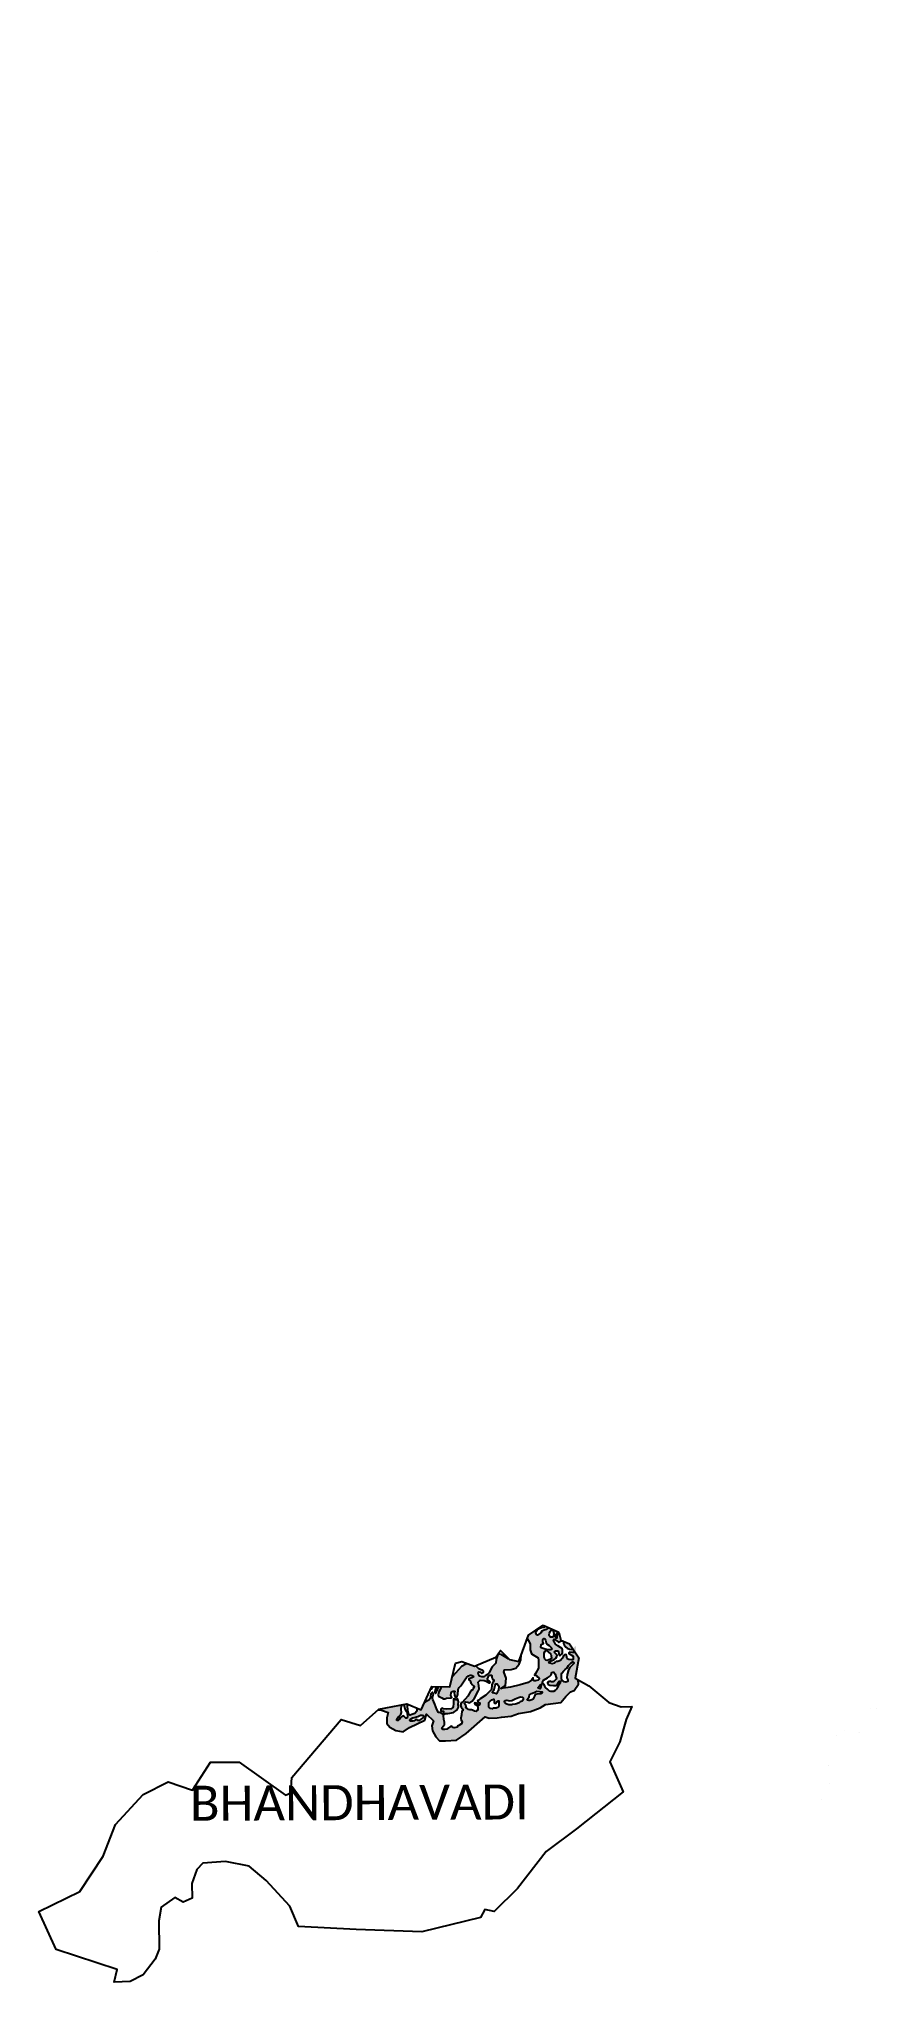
# Model space of a CAD drawing. Header units: metres. Extents: x 321833 to 325575, y 1838067 to 1846739.
import ezdxf

# ---------------------------------------------------------------- set-up
doc = ezdxf.new("R2010")
doc.units = ezdxf.units.M
doc.layers.add('MANGROOVE BUFFER ZONE', color=120, linetype='Continuous')
doc.layers.add('VILLAGE NAME', color=250, linetype='Continuous')
doc.styles.get("Standard").update_dxf_attribs({"font": 'simplex.shx'})

msp = doc.modelspace()

# ---------------------------------------------------------------- hatches: boundary and pattern name
at = {"layer": 'MANGROOVE BUFFER ZONE'}
h = msp.add_hatch(dxfattribs=at)
h.set_pattern_fill('GRASS', color=256, scale=18)
h.set_pattern_definition([(90, (0, 0), (-12.72792206, 12.72792206), [3.375, -22.08084413]), (45, (0, 0), (-12.72792206, 12.72792206), [3.375, -14.625]), (135, (0, 0), (-12.72792206, -12.72792206), [3.375, -14.625])])
h.paths.add_polyline_path([(323086.9, 1846630.6), (323085.1, 1846633.4), (323086.5, 1846644.2), (323085.6, 1846701.4), (323089.9, 1846725.5), (323093.6, 1846735.4), (323097.1, 1846738.5), (323101.4, 1846738.9), (323104.2, 1846737.3), (323104.6, 1846732.1), (323097.1, 1846728.3), (323094.6, 1846723.9), (323095.2, 1846697.9), (323095.9, 1846670.7), (323093.4, 1846636.1), (323091.5, 1846632.4)], flags=0)
h.paths.add_polyline_path([(323855.3, 1839434.6), (323854.7, 1839426.3), (323857.7, 1839420.5), (323861.5, 1839416.9), (323864.7, 1839416.3), (323864.9, 1839411.4), (323861.9, 1839406.2), (323858.7, 1839400.9), (323854.9, 1839394.7), (323853.2, 1839373.3), (323828.3, 1839348.1), (323803.9, 1839331), (323796.9, 1839325.8), (323792, 1839323.4), (323794.4, 1839316.9), (323801.6, 1839314.1), (323801.9, 1839311.5), (323798.3, 1839303.8), (323791.8, 1839308.8), (323785.8, 1839312.1), (323781.1, 1839314.1), (323778.2, 1839311.8), (323779.2, 1839307.4), (323788, 1839303.4), (323792.2, 1839297.6), (323792.2, 1839281.3), (323787.4, 1839277.4), (323786.3, 1839275.5), (323777.4, 1839276.6), (323769.6, 1839281), (323764.5, 1839282.2), (323757.4, 1839282.6), (323751.7, 1839284.1), (323745.8, 1839288), (323740, 1839291.2), (323740.7, 1839297.2), (323738.9, 1839301.2), (323736, 1839305.6), (323733.8, 1839310.6), (323735, 1839316.6), (323737.6, 1839317.9), (323747.6, 1839316.4), (323751.4, 1839314.7), (323757.7, 1839313.4), (323768.1, 1839321.7), (323778.1, 1839335.2), (323795, 1839365.6), (323798.9, 1839374.2), (323797.5, 1839391.7), (323795.4, 1839397.7), (323794.6, 1839406.4), (323798.6, 1839411.1), (323803.7, 1839415.4), (323821.3, 1839413.5), (323830.3, 1839409.8), (323838.2, 1839405.4), (323843.6, 1839402.6), (323845.8, 1839402.7), (323848.6, 1839405.6), (323845.9, 1839408.6), (323835.7, 1839418.5), (323836.5, 1839423.8), (323838.5, 1839427.6), (323841.6, 1839433.6), (323844.9, 1839437.1), (323853.6, 1839437.1)], flags=16)
h.paths.add_polyline_path([(323878.9, 1839398.7), (323883.9, 1839392.2), (323886.4, 1839388.1), (323884.5, 1839369.4), (323880.4, 1839362.9), (323878.2, 1839356.3), (323875.7, 1839353.9), (323865.9, 1839356.8), (323858.9, 1839358.6), (323859, 1839361.3), (323858.9, 1839362.2), (323865.7, 1839372.9), (323870, 1839390.9), (323873.2, 1839398.5)], flags=16)
h.paths.add_polyline_path([(323864.7, 1839330), (323865.2, 1839321.3), (323865.4, 1839317.3), (323866.2, 1839314), (323869.3, 1839310.5), (323873.9, 1839312.7), (323877.4, 1839318.8), (323884.4, 1839322.4), (323886.4, 1839323.2), (323887.3, 1839321.3), (323887.3, 1839314.7), (323886, 1839300.5), (323885.3, 1839294.3), (323875, 1839289.7), (323860.6, 1839289.7), (323857.7, 1839286.9), (323849.6, 1839288.6), (323841.9, 1839294.8), (323841.7, 1839307.5), (323841.9, 1839314.7), (323848.3, 1839321), (323854.6, 1839327.2), (323863.2, 1839330.2)], flags=16)
h.paths.add_polyline_path([(323922.1, 1839325.2), (323933.8, 1839322.1), (323944.4, 1839323.7), (323950.5, 1839327.1), (323960.2, 1839331.5), (323974.3, 1839338.1), (323983, 1839340.9), (323992, 1839338.5), (323995.1, 1839335.9), (323995.1, 1839329.4), (323994.2, 1839325.7), (323990.7, 1839321.7), (323982.2, 1839318.8), (323977.3, 1839314.5), (323965.2, 1839310), (323959.4, 1839307.7), (323947.7, 1839305.7), (323943.7, 1839304.9), (323934.7, 1839304.7), (323930.8, 1839304.7), (323921.7, 1839308), (323916.1, 1839310.7), (323912.7, 1839314.4), (323911.4, 1839320.8), (323915.6, 1839323.5)], flags=16)
h.paths.add_polyline_path([(324024.1, 1839348.8), (324031.9, 1839355.1), (324044.5, 1839359.8), (324050.8, 1839362.9), (324056.9, 1839365.3), (324080.1, 1839363.1), (324079.7, 1839359.1), (324072.8, 1839354.2), (324056.8, 1839351.8), (324048.5, 1839350.6), (324045.6, 1839343.7), (324043.5, 1839337.9), (324042.5, 1839334.8), (324039.3, 1839330.4), (324034.3, 1839326.8), (324024.6, 1839324.8), (324019.8, 1839324.3), (324014, 1839326.1), (324013.7, 1839327.9), (324021.9, 1839340.1)], flags=16)
h.paths.add_polyline_path([(324061.8, 1839381.6), (324071.2, 1839394.2), (324076.4, 1839397.2), (324075.8, 1839392), (324073.7, 1839385), (324072.6, 1839378.3), (324071.4, 1839376.1), (324065.9, 1839377.3), (324061.7, 1839379.8)], flags=16)
h.paths.add_polyline_path([(324080.7, 1839403.7), (324086.6, 1839415.2), (324103.7, 1839424.8), (324112.7, 1839430.8), (324119.5, 1839438.4), (324123.7, 1839448.4), (324127.8, 1839450.7), (324132.2, 1839449.9), (324137.5, 1839441.6), (324141.5, 1839430.9), (324144.1, 1839424), (324142.4, 1839419.2), (324135.6, 1839412.6), (324131.5, 1839409.4), (324129.7, 1839407.2), (324121.4, 1839408.2), (324116.6, 1839410.6), (324111.7, 1839409.1), (324104.4, 1839405.2), (324105.8, 1839396.7), (324106.6, 1839395.5), (324114.4, 1839393.3), (324130.2, 1839391.5), (324141.5, 1839391.1), (324146.8, 1839394.5), (324153.6, 1839405.5), (324156.3, 1839409.9), (324162.5, 1839409.8), (324160.3, 1839401.4), (324152.7, 1839390.8), (324147.3, 1839380.2), (324143.6, 1839374.5), (324138.3, 1839368.4), (324130.5, 1839364.3), (324118.5, 1839364.8), (324112.7, 1839366.2), (324105.1, 1839372.8), (324095.4, 1839381.7), (324091.9, 1839388.5), (324089.5, 1839395), (324086.6, 1839398.9), (324083.1, 1839400.5)], flags=16)
h.paths.add_polyline_path([(324088.4, 1839516.2), (324088.2, 1839529.3), (324089.4, 1839537.2), (324093.3, 1839544.7), (324098.6, 1839546.6), (324106.6, 1839540.9), (324118.8, 1839531.4), (324120, 1839525.7), (324121, 1839511.2), (324114, 1839506.9), (324109.7, 1839505.4), (324101.8, 1839502), (324096.7, 1839504.4), (324091.9, 1839508.8), (324090.6, 1839514.3)], flags=16)
h.paths.add_polyline_path([(324075.7, 1839559.5), (324074, 1839564.3), (324074.9, 1839570.5), (324075.2, 1839574), (324081.5, 1839576.3), (324085.8, 1839579.2), (324083.7, 1839586.2), (324082.5, 1839596.1), (324088.9, 1839601.4), (324092.3, 1839600), (324095.4, 1839593), (324097.7, 1839581.2), (324103.2, 1839574), (324111.8, 1839569.8), (324121.5, 1839558.7), (324123.2, 1839553.6), (324122.2, 1839551.9), (324116, 1839550.7), (324109.9, 1839550.7), (324093, 1839552.7)], flags=16)
h.paths.add_polyline_path([(324110.2, 1839492.8), (324112.7, 1839497.6), (324132.2, 1839506.1), (324141.7, 1839513.6), (324144.9, 1839520.4), (324147.5, 1839524.7), (324142.5, 1839530.2), (324137.7, 1839535.9), (324134.8, 1839538.5), (324137.3, 1839542.6), (324141.3, 1839545.4), (324148.1, 1839546.4), (324153.5, 1839542.1), (324153.9, 1839532.5), (324157.2, 1839524.6), (324161.7, 1839527.2), (324168.8, 1839532.6), (324171.4, 1839536.6), (324171.4, 1839548.9), (324169.6, 1839556.2), (324162.4, 1839560.9), (324150.3, 1839567.4), (324139.9, 1839574.9), (324135, 1839584.6), (324131.1, 1839592.5), (324133, 1839597.3), (324136.6, 1839595.8), (324145.3, 1839590.1), (324151.4, 1839585.5), (324153.8, 1839583.3), (324158.6, 1839587.8), (324166.3, 1839589.8), (324174.8, 1839588.8), (324175.5, 1839588.1), (324175.3, 1839579.2), (324178.6, 1839572.2), (324185.4, 1839561.8), (324191.4, 1839557.7), (324201.8, 1839553.9), (324212.4, 1839551.2), (324218.2, 1839554.3), (324222.8, 1839560.1), (324225.6, 1839565), (324230, 1839566.6), (324230.7, 1839565.9), (324231.7, 1839562.1), (324230, 1839548.1), (324228.8, 1839542.7), (324225.4, 1839539.1), (324215.3, 1839538.6), (324202.2, 1839539.3), (324199.4, 1839537.6), (324198.7, 1839533.3), (324218.1, 1839522.6), (324218.6, 1839518), (324219.1, 1839509.3), (324217.1, 1839506.2), (324210.6, 1839505.6), (324198.9, 1839506.8), (324191.8, 1839510.2), (324190.7, 1839517.9), (324188.2, 1839525.7), (324185.8, 1839529.8), (324179.6, 1839527.9), (324176.7, 1839524.7), (324173, 1839517.5), (324169.4, 1839511.4), (324161.4, 1839502.8), (324150.6, 1839498.7), (324142.5, 1839497.7), (324137.4, 1839494.5), (324135.4, 1839490.9), (324125.1, 1839488.5), (324114.5, 1839490.2)], flags=16)
h.paths.add_polyline_path([(324114.1, 1839609.6), (324111.9, 1839613.8), (324111.7, 1839618.5), (324113, 1839624.7), (324116.4, 1839631.9), (324118.6, 1839637), (324122.3, 1839640.4), (324127.6, 1839638.6), (324129.4, 1839634), (324131.9, 1839622.6), (324131, 1839612.2), (324130.9, 1839609.6), (324127.2, 1839606.9), (324125.7, 1839606.9), (324118.9, 1839606.9)], flags=16)
h.paths.add_polyline_path([(324166, 1839442.1), (324167.6, 1839446), (324170, 1839448.3), (324175.3, 1839454.4), (324183.2, 1839462.6), (324189.4, 1839468.9), (324196.9, 1839479.9), (324204.8, 1839487.2), (324208.9, 1839492.1), (324216.9, 1839496.2), (324220.1, 1839495.7), (324222, 1839493.2), (324220.9, 1839489.5), (324217.5, 1839484.8), (324203.6, 1839471), (324197.7, 1839461.1), (324193.4, 1839444.8), (324191.7, 1839439.6), (324190.7, 1839425), (324194.5, 1839416.5), (324194.3, 1839409.6), (324185.3, 1839405.7), (324177.8, 1839407.4), (324170, 1839414.3), (324166.5, 1839421.1)], flags=16)
h.paths.add_polyline_path([(323558, 1839328.9), (323557.8, 1839326), (323556.9, 1839325.2), (323551.5, 1839322.8), (323542.5, 1839322.8), (323534, 1839323.4), (323526.8, 1839326.8), (323519.5, 1839329.8), (323515.4, 1839332.1), (323507.8, 1839333), (323502, 1839334.5), (323498.9, 1839336.5), (323497.9, 1839338), (323506.8, 1839341), (323515, 1839341.1), (323524.1, 1839339.7), (323532.4, 1839332.4), (323538.6, 1839331.8), (323550.3, 1839331.5), (323556.7, 1839331.4)], flags=0)
h.paths.add_polyline_path([(323550.4, 1839257.8), (323550.3, 1839253.3), (323546.9, 1839246.9), (323538.3, 1839240.7), (323531.1, 1839235.2), (323526.4, 1839235.3), (323522.3, 1839237.7), (323519.3, 1839239.2), (323514.2, 1839237.6), (323508.2, 1839233.9), (323502.9, 1839231.3), (323498.3, 1839231.3), (323493.4, 1839232.2), (323489.7, 1839234.2), (323489.8, 1839237.4), (323491.2, 1839239.7), (323502.5, 1839247.3), (323525, 1839252.7), (323536.9, 1839258.7), (323544.5, 1839258.9)], flags=16)
h.paths.add_polyline_path([(323477.5, 1839269.5), (323479.3, 1839251.4), (323476.7, 1839245.2), (323470.7, 1839245.6), (323464.5, 1839253), (323457.9, 1839255.6), (323448.3, 1839248.8), (323443.4, 1839241), (323436.6, 1839234.8), (323434.2, 1839234.8), (323429.8, 1839237.2), (323431.2, 1839239), (323439.4, 1839251.8), (323448.9, 1839261.1), (323451.9, 1839270.5), (323451.1, 1839285.9), (323452.3, 1839300.6), (323456.3, 1839306), (323458.7, 1839307.6), (323462.5, 1839306), (323466.9, 1839286.7), (323470.5, 1839281.3), (323475.3, 1839273.3)], flags=16)
h.paths.add_polyline_path([(324109.6, 1839649.6), (324095.6, 1839656), (324090.1, 1839651.5), (324076.5, 1839650.3), (324063.8, 1839644.5), (324057.8, 1839637.6), (324052.2, 1839631), (324051.3, 1839626.3), (324053.8, 1839621.9), (324054.6, 1839618), (324059, 1839616.4), (324073.4, 1839626), (324079.1, 1839634.3), (324089.6, 1839638.4), (324098.4, 1839641.7), (324109.7, 1839649.7)])
h.paths.add_polyline_path([(324154.2, 1839629.5), (324149.5, 1839631.6), (324149.5, 1839631.6), (324149, 1839625.6), (324146.7, 1839621.7), (324140.7, 1839617), (324138.2, 1839613.4), (324137.6, 1839610.2), (324137.7, 1839607.9), (324141.8, 1839602.3), (324146.1, 1839602.3), (324146.1, 1839605.5), (324147.1, 1839616.3), (324153.6, 1839621.2), (324156.8, 1839619.4)])
h.paths.add_polyline_path([(323881.6, 1839529.7), (323873, 1839517.2), (323788.8, 1839482), (323787.2, 1839475.6), (323791.2, 1839471.1), (323797.6, 1839466.1), (323814.5, 1839458.3), (323818.3, 1839455.3), (323817.6, 1839451.1), (323814.5, 1839448.7), (323810, 1839444.1), (323802.6, 1839450.7), (323797.7, 1839451.5), (323795.5, 1839448.7), (323794.8, 1839444), (323796.9, 1839438.5), (323800.1, 1839433.3), (323811.2, 1839429.4), (323820.5, 1839430.5), (323826.1, 1839433.7), (323836.5, 1839440.8), (323843.4, 1839447.9), (323849.4, 1839461.5), (323857.5, 1839474.3), (323873.2, 1839490.8), (323875.1, 1839507.3)])
h.paths.add_polyline_path([(323893.3, 1839546.7), (323881.8, 1839529.9), (323888, 1839530.4), (323897.1, 1839529), (323919.1, 1839515.6), (323928.9, 1839510.7), (323930.9, 1839510.3)])
h.paths.add_polyline_path([(323350.7, 1839285.7), (323346.8, 1839282.2), (323362.3, 1839281.6), (323393, 1839271), (323386.3, 1839247.3), (323386.6, 1839222.2), (323400.2, 1839205), (323426.1, 1839190.8), (323459.1, 1839184.9), (323487.3, 1839203.3), (323556.3, 1839236.8), (323564.4, 1839263.2), (323594.6, 1839233.1), (323587.9, 1839210.7), (323590, 1839189.2), (323605.2, 1839162.5), (323621.5, 1839144.2), (323648.7, 1839144), (323696.9, 1839147.3), (323740.4, 1839176.6), (323826.3, 1839250.6), (323843.5, 1839244.8), (323879.6, 1839246.8), (323898.5, 1839250.3), (323941.6, 1839254.5), (323974.7, 1839266.6), (324028, 1839274.7), (324070.9, 1839291.8), (324094.8, 1839307), (324129.1, 1839310.8), (324162.6, 1839315.1), (324185.1, 1839342.7), (324207.2, 1839363.2), (324223.4, 1839368.6), (324242.1, 1839396.6), (324241.4, 1839415.9), (324227.8, 1839423.6), (324244, 1839515.2), (324201.8, 1839576.3), (324163.4, 1839594.1), (324154.2, 1839629.5), (324084.6, 1839661), (324018.7, 1839615.4), (324013.3, 1839600.5), (324017.6, 1839594), (324026.8, 1839576.3), (324026.6, 1839550.4), (324032.3, 1839531.9), (324062.1, 1839515.2), (324064.3, 1839503.8), (324064.1, 1839468.1), (324050.3, 1839444.5), (324046, 1839437), (324047.6, 1839437.5), (324054, 1839435.8), (324056.3, 1839433.8), (324059.6, 1839430), (324063.1, 1839427.6), (324066.6, 1839423.2), (324066.9, 1839418.9), (324062.6, 1839415.6), (324056.8, 1839413), (324050.6, 1839411.2), (324046.1, 1839411.5), (324038.9, 1839416.2), (324037.9, 1839417.5), (324039.4, 1839422.3), (324039.4, 1839425.3), (324033, 1839414.2), (324017.1, 1839404.2), (323981.9, 1839394.7), (323938.3, 1839383), (323895.5, 1839377.9), (323916.3, 1839390.6), (323919.5, 1839424.4), (323908.2, 1839451.6), (323912.6, 1839460.3), (323941.7, 1839462), (323962.8, 1839468.5), (323976.6, 1839486), (323984.6, 1839505.3), (323986.9, 1839526.4), (323986.7, 1839527.3), (323976.1, 1839498), (323933.6, 1839507.7), (323893.3, 1839546.7), (323873, 1839517.2), (323777.6, 1839477.3), (323742.9, 1839490.6), (323742.8, 1839487.9), (323720.3, 1839475.7), (323679.3, 1839431.7), (323668.2, 1839385.5), (323587.4, 1839385.9), (323539.4, 1839282.1), (323476, 1839309.9)])
h.paths.add_polyline_path([(323520.1, 1839290.6), (323478.6, 1839308.8), (323478.7, 1839308.5), (323479.2, 1839303.2), (323480.2, 1839278.7), (323485.4, 1839262.7), (323490.6, 1839258.8), (323498.5, 1839261.8), (323512, 1839266.2), (323521, 1839277)])
h.paths.add_polyline_path([(323606.9, 1839385.8), (323591.7, 1839385.9), (323588, 1839376.5), (323582.7, 1839375.8), (323582.7, 1839375.7), (323553.9, 1839313.4), (323559.2, 1839318.2), (323574.5, 1839325), (323580.4, 1839332.7), (323583.5, 1839353.9), (323590.6, 1839361.6), (323592.1, 1839358.5), (323593.6, 1839357.6), (323595, 1839354.5), (323590.8, 1839335.6), (323590.8, 1839335.1), (323592.4, 1839328.3), (323601.5, 1839308), (323610.5, 1839283.8), (323617.3, 1839271.3), (323621.8, 1839270.6), (323627.4, 1839269), (323631.5, 1839266.2), (323635.5, 1839262.9), (323637.2, 1839262.9), (323638.7, 1839264), (323639.7, 1839266.5), (323639.7, 1839272.6), (323639.6, 1839276), (323637.7, 1839277), (323635.4, 1839276.7), (323629.7, 1839275.8), (323628.2, 1839278.1), (323627.8, 1839285.5), (323631.8, 1839289.4), (323638.7, 1839286.9), (323650.9, 1839286), (323673.1, 1839287), (323680.7, 1839292.6), (323683, 1839297), (323683.5, 1839308.9), (323683.8, 1839322.8), (323684.2, 1839330.1), (323688, 1839331), (323692.1, 1839328.8), (323694.9, 1839326.9), (323699.2, 1839327.8), (323700.2, 1839330.5), (323703.2, 1839329.5), (323705.9, 1839316.3), (323705.3, 1839307.4), (323706.4, 1839294.9), (323700.5, 1839281.8), (323684.2, 1839270.5), (323659.4, 1839266.4), (323649, 1839266.1), (323643, 1839263.2), (323639, 1839257.5), (323641.2, 1839238.9), (323644.3, 1839228.2), (323644.3, 1839217.3), (323640.3, 1839210.7), (323631.7, 1839201.5), (323635.9, 1839195.1), (323641.6, 1839194.2), (323645.8, 1839194.2), (323653.9, 1839196.1), (323658.6, 1839199.2), (323661.3, 1839201.2), (323664.4, 1839203.3), (323670.9, 1839207.5), (323676.5, 1839210.3), (323678, 1839207), (323683.1, 1839203.2), (323687.2, 1839201.6), (323693.9, 1839203.3), (323700.5, 1839205.8), (323702.8, 1839209.9), (323708, 1839212.7), (323719.4, 1839220), (323723.3, 1839229), (323721.7, 1839233.2), (323718.3, 1839235.5), (323717.1, 1839244.8), (323720.2, 1839260.4), (323721.6, 1839276.9), (323727.7, 1839280.7), (323723.9, 1839286.4), (323717.8, 1839294.9), (323716, 1839302.7), (323718.8, 1839313.4), (323722.9, 1839315.7), (323747.7, 1839343), (323762.3, 1839366.9), (323768.6, 1839371.2), (323771.9, 1839378), (323776, 1839384.9), (323776, 1839388.2), (323775.7, 1839389.2), (323772.4, 1839391.8), (323769.2, 1839394.7), (323762.3, 1839403.7), (323758.5, 1839411.5), (323753, 1839416.6), (323752.1, 1839421.3), (323761.1, 1839423.8), (323766.3, 1839425.9), (323771.3, 1839427.6), (323773.2, 1839431.8), (323769.6, 1839434.2), (323766.8, 1839436.1), (323763.6, 1839437.1), (323758.1, 1839437.3), (323751.9, 1839434.7), (323741.7, 1839426.8), (323734.2, 1839416.2), (323717.2, 1839390.3), (323709.9, 1839381.6), (323705.6, 1839373.6), (323704, 1839350.4), (323699.4, 1839339.6), (323695.1, 1839338.2), (323690.5, 1839345.5), (323688.7, 1839346.9), (323688.8, 1839349.6), (323687.8, 1839357.9), (323692.1, 1839364.5), (323690.2, 1839365.7), (323682.2, 1839365.9), (323679.5, 1839365), (323675.8, 1839361.9), (323674.2, 1839357.9), (323672.7, 1839346.1), (323676.3, 1839338.1), (323674.8, 1839337.4), (323671.9, 1839336.1), (323653.5, 1839334.9), (323645.8, 1839331.9), (323638.9, 1839331.1), (323631.6, 1839336), (323623.9, 1839340.5), (323617.5, 1839343.6), (323615.7, 1839349.4), (323618.2, 1839362.6), (323623.6, 1839370.8), (323627.8, 1839380.6), (323627.4, 1839382.9), (323621.4, 1839387.1), (323617.8, 1839386.6), (323615.9, 1839381.4), (323609.4, 1839365.4), (323607.3, 1839359.3), (323605.7, 1839356.5), (323603.3, 1839357.1), (323601.1, 1839359.4), (323600.2, 1839362.4), (323601.8, 1839370.2)])
h.paths.add_polyline_path([(325432.6, 1839193), (325430.6, 1839191.4), (325430.5, 1839191)])
h.paths.add_polyline_path([(325321.9, 1839068), (325320.3, 1839068.2), (325321.9, 1839065.9)])
h.paths.add_polyline_path([(325394.8, 1839168.2), (325400, 1839173), (325391, 1839166.5)])
h.paths.add_polyline_path([(325322.4, 1839054.3), (325322.3, 1839057.2), (325321.8, 1839052.8)])
h.paths.add_polyline_path([(325515.6, 1839241.6), (325515, 1839244.2), (325515.3, 1839241.5)])
h.paths.add_polyline_path([(325329.6, 1838884.8), (325323, 1838880.1), (325327.8, 1838882.8)])
h.paths.add_polyline_path([(325544.7, 1839289.7), (325548.2, 1839288.7), (325541.2, 1839291)])
h.paths.add_polyline_path([(325367.7, 1838956.1), (325364.8, 1838956.7), (325359.6, 1838953.7)])
h.paths.add_polyline_path([(325569.9, 1839285.8), (325575.4, 1839288.3), (325566.8, 1839285.8)])
h.paths.add_polyline_path([(325361.9, 1839034), (325357.7, 1839034.6), (325355.5, 1839031.8)])
h.paths.add_polyline_path([(325497.3, 1839181.8), (325496.9, 1839183.5), (325488.5, 1839183.9)])
h.paths.add_polyline_path([(322951, 1845387.4), (322951.2, 1845387.7), (322951, 1845387.9)])
h.paths.add_polyline_path([(322360.8, 1845790.6), (322361.9, 1845788.9), (322361.3, 1845790.2)])
h.paths.add_polyline_path([(322356.5, 1845779.6), (322356.5, 1845779.8), (322355.5, 1845779.1)])
h.paths.add_polyline_path([(323106.4, 1846459.9), (323107, 1846460), (323106.4, 1846459.9)])

# ---------------------------------------------------------------- linework, layer by layer
at = {"color": 3, "flags": 128}
for points in [[(324154.2, 1839629.5), (324163.4, 1839594.1), (324201.8, 1839576.3), (324244, 1839515.2), (324227.8, 1839423.6), (324288.3, 1839389.2), (324377.2, 1839315.8), (324432.2, 1839296), (324480.1, 1839297.6), (324454.3, 1839240.1), (324426.1, 1839140.1), (324382, 1839049.8), (324441.2, 1838917.1), (324233.1, 1838752.1), (324097.8, 1838649.9), (323970.4, 1838485.7), (323865.9, 1838382.3), (323824, 1838391.4), (323804.8, 1838356.3), (323542.3, 1838291.7), (323250.4, 1838302.6), (322992, 1838315.8), (322954.2, 1838406.1), (322848.3, 1838520.8), (322772.4, 1838585), (322666.5, 1838605), (322564.9, 1838598.3), (322538.5, 1838569.7), (322516.7, 1838507.5), (322516.9, 1838441.4), (322477.6, 1838424.7), (322439.7, 1838444.6), (322379, 1838401.4), (322368.6, 1838340.8), (322370.9, 1838214), (322352.8, 1838169.5), (322298.3, 1838100), (322240.3, 1838070), (322169.6, 1838067.4), (322182.5, 1838123.6), (321911.2, 1838213.7), (321833.2, 1838382.2), (322016.7, 1838471.3), (322120.8, 1838629.3), (322176, 1838770.2), (322299.2, 1838905.2), (322409.9, 1838961.7), (322519, 1838924.4), (322599.8, 1839048.9), (322727.4, 1839049.5), (322934.2, 1838902.3), (322958.6, 1838912.2), (322962.1, 1838980.7), (323182, 1839239.9), (323268.8, 1839212.9), (323350.7, 1839285.7), (323476, 1839309.9), (323539.4, 1839282.1), (323587.4, 1839385.9), (323668.2, 1839385.5), (323693.5, 1839490.5), (323721.8, 1839498.8), (323777.6, 1839477.3), (323873, 1839517.2), (323893.3, 1839546.7), (323933.6, 1839507.7), (323976.1, 1839498), (324018.7, 1839615.4), (324084.6, 1839661)], [(324084.6, 1839661), (324154.2, 1839629.5)]]:
    msp.add_lwpolyline(points, dxfattribs=at)
at = {"layer": 'MANGROOVE BUFFER ZONE', "flags": 128}
for points in [[(324109.7, 1839649.7), (324098.4, 1839641.7), (324089.6, 1839638.4), (324079.1, 1839634.3), (324073.4, 1839626), (324059, 1839616.4), (324054.6, 1839618), (324053.8, 1839621.9), (324051.3, 1839626.3), (324052.2, 1839631), (324057.8, 1839637.6), (324063.8, 1839644.5), (324076.5, 1839650.3), (324090.1, 1839651.5), (324095.6, 1839656)], [(324013.3, 1839600.5), (324017.6, 1839594), (324026.8, 1839576.3), (324026.6, 1839550.4), (324032.3, 1839531.9), (324062.1, 1839515.2), (324064.3, 1839503.8), (324064.1, 1839468.1), (324050.3, 1839444.5), (324046, 1839437), (324047.6, 1839437.5), (324054, 1839435.8), (324056.3, 1839433.8), (324059.6, 1839430), (324063.1, 1839427.6), (324066.6, 1839423.2), (324066.9, 1839418.9), (324062.6, 1839415.6), (324056.8, 1839413), (324050.6, 1839411.2), (324046.1, 1839411.5), (324038.9, 1839416.2), (324037.9, 1839417.5), (324039.4, 1839422.3), (324039.4, 1839425.3), (324033, 1839414.2), (324017.1, 1839404.2), (323981.9, 1839394.7), (323938.3, 1839383), (323895.5, 1839377.9), (323916.3, 1839390.6), (323919.5, 1839424.4), (323908.2, 1839451.6), (323912.6, 1839460.3), (323941.7, 1839462), (323962.8, 1839468.5), (323976.6, 1839486), (323984.6, 1839505.3), (323986.9, 1839526.4), (323986.7, 1839527.3)], [(324226.6, 1839540.4), (324225.4, 1839539.1), (324215.3, 1839538.6), (324202.2, 1839539.3), (324199.4, 1839537.6), (324198.7, 1839533.3), (324218.1, 1839522.6), (324218.6, 1839518), (324219.1, 1839509.3), (324217.1, 1839506.2), (324210.6, 1839505.6), (324198.9, 1839506.8), (324191.8, 1839510.2), (324190.7, 1839517.9), (324188.2, 1839525.7), (324185.8, 1839529.8), (324179.6, 1839527.9), (324176.7, 1839524.7), (324173, 1839517.5), (324169.4, 1839511.4), (324161.4, 1839502.8), (324150.6, 1839498.7), (324142.5, 1839497.7), (324137.4, 1839494.5), (324135.4, 1839490.9), (324125.1, 1839488.5), (324114.5, 1839490.2), (324110.2, 1839492.8), (324112.7, 1839497.6), (324132.2, 1839506.1), (324141.7, 1839513.6), (324144.9, 1839520.4), (324147.5, 1839524.7), (324142.5, 1839530.2), (324137.7, 1839535.9), (324134.8, 1839538.5), (324137.3, 1839542.6), (324141.3, 1839545.4), (324148.1, 1839546.4), (324153.5, 1839542.1), (324153.9, 1839532.5), (324157.2, 1839524.6), (324161.7, 1839527.2), (324168.8, 1839532.6), (324171.4, 1839536.6), (324171.4, 1839548.9), (324169.6, 1839556.2), (324162.4, 1839560.9), (324150.3, 1839567.4), (324139.9, 1839574.9), (324135, 1839584.6), (324131.1, 1839592.5), (324133, 1839597.3), (324136.6, 1839595.8), (324145.3, 1839590.1), (324151.4, 1839585.5), (324153.8, 1839583.3), (324158.6, 1839587.8), (324166.3, 1839589.8), (324174.8, 1839588.8), (324175.5, 1839588.1), (324175.3, 1839579.2), (324178.6, 1839572.2), (324185.4, 1839561.8), (324191.4, 1839557.7), (324201.8, 1839553.9), (324212.4, 1839551.2), (324217.3, 1839553.8)], [(324156.8, 1839619.4), (324153.6, 1839621.2), (324147.1, 1839616.3), (324146.1, 1839605.5), (324146.1, 1839602.3), (324141.8, 1839602.3), (324137.7, 1839607.9), (324137.6, 1839610.2), (324138.2, 1839613.4), (324140.7, 1839617), (324146.7, 1839621.7), (324149, 1839625.6), (324149.5, 1839631.6), (324149.5, 1839631.6)], [(323742.9, 1839490.6), (323742.8, 1839487.9), (323720.3, 1839475.7), (323679.3, 1839431.7)], [(323930.9, 1839510.3), (323928.9, 1839510.7), (323919.1, 1839515.6), (323897.1, 1839529), (323888, 1839530.4), (323881.7, 1839529.9), (323875.1, 1839507.3), (323873.2, 1839490.8), (323857.5, 1839474.3), (323849.4, 1839461.5), (323843.4, 1839447.9), (323836.5, 1839440.8), (323826.1, 1839433.7), (323820.5, 1839430.5), (323811.2, 1839429.4), (323800.1, 1839433.3), (323796.9, 1839438.5), (323794.8, 1839444), (323795.5, 1839448.7), (323797.7, 1839451.5), (323802.6, 1839450.7), (323810, 1839444.1), (323814.5, 1839448.7), (323817.6, 1839451.1), (323818.3, 1839455.3), (323814.5, 1839458.3), (323797.6, 1839466.1), (323791.2, 1839471.1), (323787.2, 1839475.6), (323788.8, 1839482)], [(323346.8, 1839282.2), (323362.3, 1839281.6), (323393, 1839271), (323386.3, 1839247.3), (323386.6, 1839222.2), (323400.2, 1839205), (323426.1, 1839190.8), (323459.1, 1839184.9), (323487.3, 1839203.3), (323556.3, 1839236.8), (323564.4, 1839263.2), (323594.6, 1839233.1), (323587.9, 1839210.7), (323590, 1839189.2), (323605.2, 1839162.5), (323621.5, 1839144.2), (323648.7, 1839144), (323696.9, 1839147.3), (323740.4, 1839176.6), (323826.3, 1839250.6), (323843.5, 1839244.8), (323879.6, 1839246.8), (323898.5, 1839250.3), (323941.6, 1839254.5), (323974.7, 1839266.6), (324028, 1839274.7), (324070.9, 1839291.8), (324094.8, 1839307), (324129.1, 1839310.8), (324162.6, 1839315.1), (324185.1, 1839342.7), (324207.2, 1839363.2), (324223.4, 1839368.6), (324242.1, 1839396.6), (324241.4, 1839415.9)], [(323623.3, 1839385.7), (323627.4, 1839382.9), (323627.8, 1839380.6), (323623.6, 1839370.8), (323618.2, 1839362.6), (323615.7, 1839349.4), (323617.5, 1839343.6), (323623.9, 1839340.5), (323631.6, 1839336), (323638.9, 1839331.1), (323645.8, 1839331.9), (323653.5, 1839334.9), (323671.9, 1839336.1), (323674.8, 1839337.4), (323676.3, 1839338.1), (323672.7, 1839346.1), (323674.2, 1839357.9), (323675.8, 1839361.9), (323679.5, 1839365), (323682.2, 1839365.9), (323690.2, 1839365.7), (323692.1, 1839364.5), (323687.8, 1839357.9), (323688.8, 1839349.6), (323688.7, 1839346.9), (323690.5, 1839345.5), (323695.1, 1839338.2), (323699.4, 1839339.6), (323704, 1839350.4), (323705.6, 1839373.6), (323709.9, 1839381.6), (323717.2, 1839390.3), (323734.2, 1839416.2), (323741.7, 1839426.8), (323751.9, 1839434.7), (323758.1, 1839437.3), (323763.6, 1839437.1), (323766.8, 1839436.1), (323769.6, 1839434.2), (323773.2, 1839431.8), (323771.3, 1839427.6), (323766.3, 1839425.9), (323761.1, 1839423.8), (323752.1, 1839421.3), (323753, 1839416.6), (323758.5, 1839411.5), (323762.3, 1839403.7), (323769.2, 1839394.7), (323772.4, 1839391.8), (323775.7, 1839389.2), (323776, 1839388.2), (323776, 1839384.9), (323771.9, 1839378), (323768.6, 1839371.2), (323762.3, 1839366.9), (323747.7, 1839343), (323722.9, 1839315.7), (323718.8, 1839313.4), (323716, 1839302.7), (323717.8, 1839294.9), (323723.9, 1839286.4), (323727.7, 1839280.7), (323721.6, 1839276.9), (323720.2, 1839260.4), (323717.1, 1839244.8), (323718.3, 1839235.5), (323721.7, 1839233.2), (323723.3, 1839229), (323719.4, 1839220), (323708, 1839212.7), (323702.8, 1839209.9), (323700.5, 1839205.8), (323693.9, 1839203.3), (323687.2, 1839201.6), (323683.1, 1839203.2), (323678, 1839207), (323676.5, 1839210.3), (323670.9, 1839207.5), (323664.4, 1839203.3), (323661.3, 1839201.2), (323658.6, 1839199.2), (323653.9, 1839196.1), (323645.8, 1839194.2), (323641.6, 1839194.2), (323635.9, 1839195.1), (323631.7, 1839201.5), (323640.3, 1839210.7), (323644.3, 1839217.3), (323644.3, 1839228.2), (323641.2, 1839238.9), (323639, 1839257.5), (323643, 1839263.2), (323649, 1839266.1), (323659.4, 1839266.4), (323684.2, 1839270.5), (323700.5, 1839281.8), (323706.4, 1839294.9), (323705.3, 1839307.4), (323705.9, 1839316.3), (323703.2, 1839329.5), (323700.2, 1839330.5), (323699.2, 1839327.8), (323694.9, 1839326.9), (323692.1, 1839328.8), (323688, 1839331), (323684.2, 1839330.1), (323683.8, 1839322.8), (323683.5, 1839308.9), (323683, 1839297), (323680.7, 1839292.6), (323673.1, 1839287), (323650.9, 1839286), (323638.7, 1839286.9), (323631.8, 1839289.4), (323627.8, 1839285.5), (323628.2, 1839278.1), (323629.7, 1839275.8), (323635.4, 1839276.7), (323637.7, 1839277), (323639.6, 1839276), (323639.7, 1839272.6), (323639.7, 1839271.1), (323639.7, 1839266.5), (323638.7, 1839264), (323637.2, 1839262.9), (323635.5, 1839262.9), (323631.5, 1839266.2), (323627.4, 1839269), (323621.8, 1839270.6), (323617.3, 1839271.3), (323610.5, 1839283.8), (323601.5, 1839308), (323592.4, 1839328.3), (323590.8, 1839335.1), (323590.8, 1839335.6), (323595, 1839354.5), (323593.6, 1839357.6), (323592.1, 1839358.5), (323590.6, 1839361.6), (323583.5, 1839353.9), (323580.4, 1839332.7), (323574.5, 1839325), (323559.2, 1839318.2), (323553.9, 1839313.4)], [(323520.1, 1839290.6), (323521, 1839277), (323512, 1839266.2), (323498.5, 1839261.8), (323490.6, 1839258.8), (323485.4, 1839262.7), (323480.2, 1839278.7), (323479.2, 1839303.2), (323478.7, 1839308.5), (323478.6, 1839308.8)], [(323582.7, 1839375.8), (323588, 1839376.5), (323591.7, 1839385.9)], [(323606.9, 1839385.8), (323601.8, 1839370.2), (323600.2, 1839362.4), (323601.1, 1839359.4), (323603.3, 1839357.1), (323605.7, 1839356.5), (323607.3, 1839359.3), (323609.4, 1839365.4), (323615.9, 1839381.4), (323617.5, 1839385.7)], [(323460.4, 1839306.9), (323462.5, 1839306), (323466.9, 1839286.7), (323470.5, 1839281.3), (323475.3, 1839273.3), (323477.5, 1839269.5), (323479.3, 1839251.4), (323476.7, 1839245.2), (323470.7, 1839245.6), (323464.5, 1839253), (323457.9, 1839255.6), (323448.3, 1839248.8), (323443.4, 1839241), (323436.6, 1839234.8), (323434.2, 1839234.8), (323429.8, 1839237.2), (323431.2, 1839239), (323439.4, 1839251.8), (323448.9, 1839261.1), (323451.9, 1839270.5), (323451.1, 1839285.9), (323452.3, 1839300.6), (323456.3, 1839306), (323456.5, 1839306.1)]]:
    msp.add_lwpolyline(points, dxfattribs=at)
for points in [[(324075.7, 1839559.5), (324074, 1839564.3), (324074.9, 1839570.5), (324075.2, 1839574), (324081.5, 1839576.3), (324085.8, 1839579.2), (324083.7, 1839586.2), (324082.5, 1839596.1), (324088.9, 1839601.4), (324092.3, 1839600), (324095.4, 1839593), (324097.7, 1839581.2), (324103.2, 1839574), (324111.8, 1839569.8), (324121.5, 1839558.7), (324123.2, 1839553.6), (324122.2, 1839551.9), (324116, 1839550.7), (324109.9, 1839550.7), (324093, 1839552.7)], [(324114.1, 1839609.6), (324111.9, 1839613.8), (324111.7, 1839618.5), (324113, 1839624.7), (324116.4, 1839631.9), (324118.6, 1839637), (324122.3, 1839640.4), (324127.6, 1839638.6), (324129.4, 1839634), (324131.9, 1839622.6), (324131, 1839612.2), (324130.9, 1839609.6), (324127.2, 1839606.9), (324125.7, 1839606.9), (324118.9, 1839606.9)], [(324091.9, 1839508.8), (324090.6, 1839514.3), (324088.4, 1839516.2), (324088.2, 1839529.3), (324089.4, 1839537.2), (324093.3, 1839544.7), (324098.6, 1839546.6), (324106.6, 1839540.9), (324118.8, 1839531.4), (324120, 1839525.7), (324121, 1839511.2), (324114, 1839506.9), (324109.7, 1839505.4), (324101.8, 1839502), (324096.7, 1839504.4)], [(324166.5, 1839421.1), (324166, 1839442.1), (324167.6, 1839446), (324170, 1839448.3), (324175.3, 1839454.4), (324183.2, 1839462.6), (324189.4, 1839468.9), (324196.9, 1839479.9), (324204.8, 1839487.2), (324208.9, 1839492.1), (324216.9, 1839496.2), (324220.1, 1839495.7), (324222, 1839493.2), (324220.9, 1839489.5), (324217.5, 1839484.8), (324203.6, 1839471), (324197.7, 1839461.1), (324193.4, 1839444.8), (324191.7, 1839439.6), (324190.7, 1839425), (324194.5, 1839416.5), (324194.3, 1839409.6), (324185.3, 1839405.7), (324177.8, 1839407.4), (324170, 1839414.3)], [(323777.4, 1839276.6), (323769.6, 1839281), (323764.5, 1839282.2), (323757.4, 1839282.6), (323751.7, 1839284.1), (323745.8, 1839288), (323740, 1839291.2), (323740.7, 1839297.2), (323738.9, 1839301.2), (323736, 1839305.6), (323733.8, 1839310.6), (323735, 1839316.6), (323737.6, 1839317.9), (323747.6, 1839316.4), (323751.4, 1839314.7), (323757.7, 1839313.4), (323768.1, 1839321.7), (323778.1, 1839335.2), (323795, 1839365.6), (323798.9, 1839374.2), (323797.5, 1839391.7), (323795.4, 1839397.7), (323794.6, 1839406.4), (323798.6, 1839411.1), (323803.7, 1839415.4), (323821.3, 1839413.5), (323830.3, 1839409.8), (323838.2, 1839405.4), (323843.6, 1839402.6), (323845.8, 1839402.7), (323848.6, 1839405.6), (323845.9, 1839408.6), (323835.7, 1839418.5), (323836.5, 1839423.8), (323838.5, 1839427.6), (323841.6, 1839433.6), (323844.9, 1839437.1), (323853.6, 1839437.1), (323855.3, 1839434.6), (323854.7, 1839426.3), (323857.7, 1839420.5), (323861.5, 1839416.9), (323864.7, 1839416.3), (323864.9, 1839411.4), (323861.9, 1839406.2), (323858.7, 1839400.9), (323854.9, 1839394.7), (323853.2, 1839373.3), (323828.3, 1839348.1), (323803.9, 1839331), (323796.9, 1839325.8), (323792, 1839323.4), (323794.4, 1839316.9), (323801.6, 1839314.1), (323801.9, 1839311.5), (323798.3, 1839303.8), (323791.8, 1839308.8), (323785.8, 1839312.1), (323781.1, 1839314.1), (323778.2, 1839311.8), (323779.2, 1839307.4), (323788, 1839303.4), (323792.2, 1839297.6), (323792.2, 1839281.3), (323787.4, 1839277.4), (323786.3, 1839275.5)], [(323858.9, 1839358.6), (323859, 1839361.3), (323858.9, 1839362.2), (323865.7, 1839372.9), (323870, 1839390.9), (323873.2, 1839398.5), (323878.9, 1839398.7), (323883.9, 1839392.2), (323886.4, 1839388.1), (323884.5, 1839369.4), (323880.4, 1839362.9), (323878.2, 1839356.3), (323875.7, 1839353.9), (323865.9, 1839356.8)], [(324061.7, 1839379.8), (324061.8, 1839381.6), (324071.2, 1839394.2), (324076.4, 1839397.2), (324075.8, 1839392), (324073.7, 1839385), (324072.6, 1839378.3), (324071.4, 1839376.1), (324065.9, 1839377.3)], [(324080.7, 1839403.7), (324086.6, 1839415.2), (324103.7, 1839424.8), (324112.7, 1839430.8), (324119.5, 1839438.4), (324123.7, 1839448.4), (324127.8, 1839450.7), (324132.2, 1839449.9), (324137.5, 1839441.6), (324141.5, 1839430.9), (324144.1, 1839424), (324142.4, 1839419.2), (324135.6, 1839412.6), (324131.5, 1839409.4), (324129.7, 1839407.2), (324121.4, 1839408.2), (324116.6, 1839410.6), (324111.7, 1839409.1), (324104.4, 1839405.2), (324105.8, 1839396.7), (324106.6, 1839395.5), (324114.4, 1839393.3), (324130.2, 1839391.5), (324141.5, 1839391.1), (324146.8, 1839394.5), (324153.6, 1839405.5), (324156.3, 1839409.9), (324162.5, 1839409.8), (324160.3, 1839401.4), (324152.7, 1839390.8), (324147.3, 1839380.2), (324143.6, 1839374.5), (324138.3, 1839368.4), (324130.5, 1839364.3), (324118.5, 1839364.8), (324112.7, 1839366.2), (324105.1, 1839372.8), (324095.4, 1839381.7), (324091.9, 1839388.5), (324089.5, 1839395), (324086.6, 1839398.9), (324083.1, 1839400.5)], [(323841.9, 1839294.8), (323841.7, 1839307.5), (323841.9, 1839314.7), (323848.3, 1839321), (323854.6, 1839327.2), (323863.2, 1839330.2), (323864.7, 1839330), (323865.2, 1839321.3), (323865.4, 1839317.3), (323866.2, 1839314), (323869.3, 1839310.5), (323873.9, 1839312.7), (323877.4, 1839318.8), (323884.4, 1839322.4), (323886.4, 1839323.2), (323887.3, 1839321.3), (323887.3, 1839314.7), (323886, 1839300.5), (323885.3, 1839294.3), (323875, 1839289.7), (323860.6, 1839289.7), (323857.7, 1839286.9), (323849.6, 1839288.6)], [(323912.7, 1839314.4), (323911.4, 1839320.8), (323915.6, 1839323.5), (323922.1, 1839325.2), (323933.8, 1839322.1), (323944.4, 1839323.7), (323950.5, 1839327.1), (323960.2, 1839331.5), (323974.3, 1839338.1), (323983, 1839340.9), (323992, 1839338.5), (323995.1, 1839335.9), (323995.1, 1839329.4), (323994.2, 1839325.7), (323990.7, 1839321.7), (323982.2, 1839318.8), (323977.3, 1839314.5), (323965.2, 1839310), (323959.4, 1839307.7), (323947.7, 1839305.7), (323943.7, 1839304.9), (323934.7, 1839304.7), (323930.8, 1839304.7), (323921.7, 1839308), (323916.1, 1839310.7)], [(324014, 1839326.1), (324013.7, 1839327.9), (324021.9, 1839340.1), (324024.1, 1839348.8), (324031.9, 1839355.1), (324044.5, 1839359.8), (324050.8, 1839362.9), (324056.9, 1839365.3), (324080.1, 1839363.1), (324079.7, 1839359.1), (324072.8, 1839354.2), (324056.8, 1839351.8), (324048.5, 1839350.6), (324045.6, 1839343.7), (324043.5, 1839337.9), (324042.5, 1839334.8), (324039.3, 1839330.4), (324034.3, 1839326.8), (324024.6, 1839324.8), (324019.8, 1839324.3)], [(323550.4, 1839257.8), (323550.3, 1839253.3), (323546.9, 1839246.9), (323538.3, 1839240.7), (323531.1, 1839235.2), (323526.4, 1839235.3), (323522.3, 1839237.7), (323519.3, 1839239.2), (323514.2, 1839237.6), (323508.2, 1839233.9), (323502.9, 1839231.3), (323498.3, 1839231.3), (323493.4, 1839232.2), (323489.7, 1839234.2), (323489.8, 1839237.4), (323491.2, 1839239.7), (323502.5, 1839247.3), (323525, 1839252.7), (323536.9, 1839258.7), (323544.5, 1839258.9)]]:
    msp.add_lwpolyline(points, close=True, dxfattribs=at)

# ---------------------------------------------------------------- texts
at = {"layer": 'VILLAGE NAME', "insert": (322507.2, 1838943.4), "char_height": 155.989, "attachment_point": 1, "rotation": 0.24353}
msp.add_mtext_dynamic_manual_height_columns('{\\fCalibri|b0|i0|c0|p34;BHANDHAVADI}', width=1910.584, gutter_width=779.9, heights=[0], dxfattribs=at)

doc.saveas('drawing.dxf')
